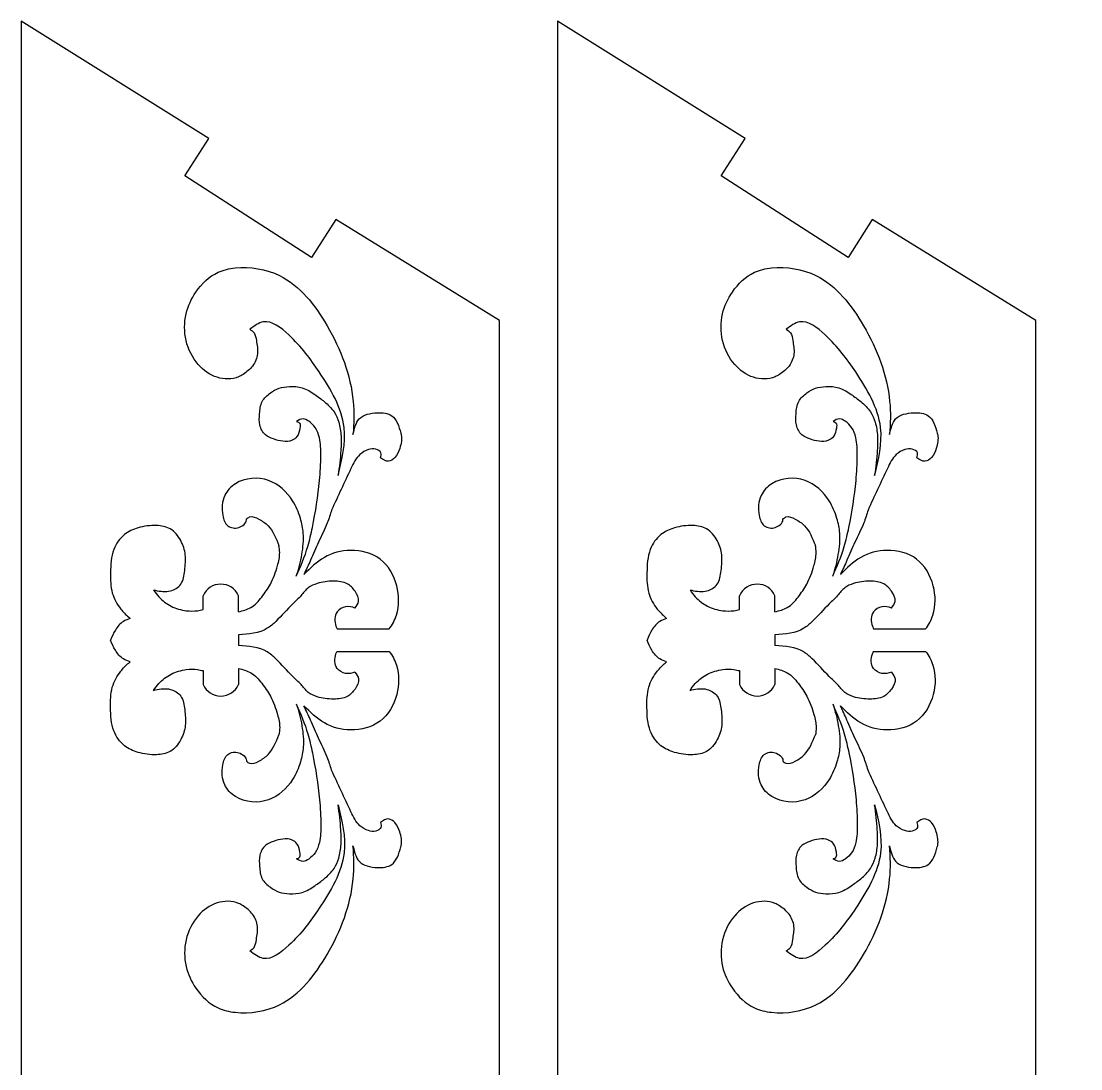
# Model space of a CAD drawing. Header units: millimetres. Extents: x -602 to -167, y 60 to 327.
# Drawn here: x -237.6 to -166.7, y 257.4 to 327.5 of the extents above; entities that cross this region are included whole.
import ezdxf

# ---------------------------------------------------------------- set-up
doc = ezdxf.new("R2010")
doc.units = ezdxf.units.MM

msp = doc.modelspace()

# ---------------------------------------------------------------- linework, layer by layer
at = {"color": 3, "linetype": 'Continuous', "lineweight": -3}
for p, q in [((-225.46, 288.104), (-225.46, 289.037)), ((-223.091, 287.957), (-223.091, 289.037)), ((-189.571, 288.104), (-189.571, 289.037)), ((-187.203, 287.957), (-187.203, 289.037)), ((-223.091, 286.414), (-223.091, 285.709)), ((-187.203, 286.414), (-187.203, 285.709)), ((-225.46, 284.019), (-225.46, 283.086)), ((-223.091, 284.166), (-223.091, 283.086)), ((-189.571, 284.019), (-189.571, 283.086)), ((-187.203, 284.166), (-187.203, 283.086))]:
    msp.add_line(p, q, dxfattribs=at)
at = {"color": 3, "lineweight": -3}
for p, q in [((-216.487, 286.811), (-213.016, 286.811)), ((-180.599, 286.811), (-177.128, 286.811)), ((-216.487, 285.311), (-213.016, 285.311)), ((-180.599, 285.311), (-177.128, 285.311))]:
    msp.add_line(p, q, dxfattribs=at)
at = {"color": 7, "linetype": 'Continuous', "lineweight": -3}
for points in [[(-205.629, 157.161), (-202.629, 157.161), (-202.629, 232.161), (-205.629, 232.161), (-205.636, 307.467), (-216.576, 314.218), (-218.203, 311.664), (-226.682, 317.136), (-225.086, 319.641), (-237.629, 327.492), (-237.629, 60.329), (-225.086, 68.18), (-226.682, 70.685), (-218.203, 76.157), (-216.576, 73.603), (-205.636, 80.354)], [(-169.74, 157.161), (-166.74, 157.161), (-166.74, 232.161), (-169.74, 232.161), (-169.748, 307.467), (-180.688, 314.218), (-182.314, 311.664), (-190.793, 317.136), (-189.197, 319.641), (-201.74, 327.492), (-201.74, 60.329), (-189.197, 68.18), (-190.793, 70.685), (-182.314, 76.157), (-180.688, 73.603), (-169.748, 80.354)]]:
    msp.add_lwpolyline(points, close=True, dxfattribs=at)
at = {"color": 3, "linetype": 'Continuous', "lineweight": -3}
for centre, start, end in [((-224.276, 288.513), 23.87179, 156.12821), ((-188.387, 288.513), 23.87179, 156.12821), ((-224.276, 283.61), 203.87179, 336.12821), ((-188.387, 283.61), 203.87179, 336.12821)]:
    msp.add_arc(centre, 1.295, start, end, dxfattribs=at)
for points, knots in [([(-222.337, 306.867), (-222.23, 306.795), (-221.968, 306.618), (-221.887, 305.981), (-221.73, 305.232), (-222.084, 304.368), (-222.636, 303.929), (-223.397, 303.494), (-224.614, 303.516), (-225.948, 304.492), (-226.731, 306.08), (-226.731, 307.878), (-225.957, 309.518), (-224.76, 310.701), (-222.717, 311.148), (-219.622, 310.641), (-216.805, 306.976), (-215.318, 303.113), (-215.356, 300.563), (-215.431, 299.823)], [0, 0, 0, 0, 0.0104551, 0.0255941, 0.0503422, 0.0750694, 0.0988631, 0.1084821, 0.1486782, 0.1913846, 0.2420154, 0.2920984, 0.336921, 0.392412, 0.4255277, 0.5099451, 0.6396652, 0.7899166, 0.8522065, 0.8522065, 0.8522065, 0.8522065]), ([(-186.449, 306.867), (-186.342, 306.795), (-186.08, 306.618), (-185.999, 305.981), (-185.842, 305.232), (-186.196, 304.368), (-186.747, 303.929), (-187.509, 303.494), (-188.725, 303.516), (-190.06, 304.492), (-190.842, 306.08), (-190.843, 307.878), (-190.069, 309.518), (-188.872, 310.701), (-186.829, 311.148), (-183.734, 310.641), (-180.917, 306.976), (-179.43, 303.113), (-179.468, 300.563), (-179.543, 299.823)], [0, 0, 0, 0, 0.0104551, 0.0255941, 0.0503422, 0.0750694, 0.0988631, 0.1084821, 0.1486782, 0.1913846, 0.2420154, 0.2920984, 0.336921, 0.392412, 0.4255277, 0.5099451, 0.6396652, 0.7899166, 0.8522065, 0.8522065, 0.8522065, 0.8522065]), ([(-216.426, 297.085), (-216.164, 298.163), (-215.572, 300.602), (-217.539, 303.892), (-219.213, 306.153), (-221.196, 307.729), (-222.043, 307.089), (-222.337, 306.867)], [0, 0, 0, 0, 0.239852, 0.542735, 0.780735, 0.9241, 1, 1, 1, 1]), ([(-180.538, 297.085), (-180.276, 298.163), (-179.684, 300.602), (-181.651, 303.892), (-183.324, 306.153), (-185.308, 307.729), (-186.155, 307.089), (-186.449, 306.867)], [0, 0, 0, 0, 0.239852, 0.542735, 0.780735, 0.9241, 1, 1, 1, 1]), ([(-219.202, 300.7), (-219.116, 300.667), (-218.921, 300.593), (-218.997, 300.139), (-219.088, 299.712), (-219.56, 299.36), (-220.146, 299.34), (-220.741, 299.515), (-221.375, 299.777), (-221.73, 300.46), (-221.686, 301.237), (-221.602, 302.068), (-221.001, 302.599), (-220.381, 302.973), (-219.632, 303.053), (-218.773, 303.028), (-218.025, 302.534), (-217.299, 302.02), (-216.69, 301.427), (-216.327, 300.602), (-216.207, 299.719), (-216.237, 298.517), (-216.345, 297.645), (-216.426, 297.085)], [0, 0, 0, 0, 0.0084563, 0.0192404, 0.0400554, 0.0540599, 0.0757216, 0.0975502, 0.1183685, 0.1440488, 0.1698501, 0.1986138, 0.2258268, 0.248207, 0.2723615, 0.3020978, 0.3344556, 0.361694, 0.3944448, 0.4200565, 0.4528112, 0.4853453, 0.5434327, 0.5434327, 0.5434327, 0.5434327]), ([(-183.314, 300.7), (-183.228, 300.667), (-183.033, 300.593), (-183.109, 300.139), (-183.199, 299.712), (-183.671, 299.36), (-184.257, 299.34), (-184.853, 299.515), (-185.487, 299.777), (-185.842, 300.46), (-185.798, 301.237), (-185.714, 302.068), (-185.112, 302.599), (-184.493, 302.973), (-183.744, 303.053), (-182.884, 303.028), (-182.137, 302.534), (-181.411, 302.02), (-180.802, 301.427), (-180.439, 300.602), (-180.318, 299.719), (-180.348, 298.517), (-180.456, 297.645), (-180.538, 297.085)], [0, 0, 0, 0, 0.0084563, 0.0192404, 0.0400554, 0.0540599, 0.0757216, 0.0975502, 0.1183685, 0.1440488, 0.1698501, 0.1986138, 0.2258268, 0.248207, 0.2723615, 0.3020978, 0.3344556, 0.361694, 0.3944448, 0.4200565, 0.4528112, 0.4853453, 0.5434327, 0.5434327, 0.5434327, 0.5434327]), ([(-215.431, 299.823), (-215.343, 300.216), (-215.154, 301.059), (-213.909, 301.35), (-212.607, 301.199), (-212.367, 300.377), (-212.229, 299.907)], [0, 0, 0, 0, 0.237638, 0.509806, 0.719427, 1, 1, 1, 1]), ([(-179.543, 299.823), (-179.455, 300.216), (-179.266, 301.059), (-178.021, 301.35), (-176.719, 301.199), (-176.478, 300.377), (-176.341, 299.907)], [0, 0, 0, 0, 0.237638, 0.509806, 0.719427, 1, 1, 1, 1]), ([(-219.224, 290.335), (-218.94, 290.992), (-218.482, 292.053), (-218.006, 294.214), (-217.675, 296.246), (-217.56, 298.26), (-217.6, 299.467), (-217.893, 300.292), (-218.318, 300.687), (-218.789, 300.955), (-219.058, 300.788), (-219.202, 300.7)], [0, 0, 0, 0, 0.182712, 0.294926, 0.565473, 0.709148, 0.810943, 0.874058, 0.925165, 0.960062, 1, 1, 1, 1]), ([(-183.336, 290.335), (-183.052, 290.992), (-182.593, 292.053), (-182.118, 294.214), (-181.787, 296.246), (-181.672, 298.26), (-181.711, 299.467), (-182.005, 300.292), (-182.43, 300.687), (-182.901, 300.955), (-183.17, 300.788), (-183.314, 300.7)], [0, 0, 0, 0, 0.182712, 0.294926, 0.565473, 0.709148, 0.810943, 0.874058, 0.925165, 0.960062, 1, 1, 1, 1]), ([(-212.229, 299.907), (-212.218, 299.875), (-212.132, 299.553), (-212.266, 298.955), (-212.515, 298.302), (-213.089, 297.917), (-213.421, 298.142), (-213.602, 298.264)], [0.7639784, 0.7639784, 0.7639784, 0.7639784, 0.7726298, 0.849561, 0.9081699, 0.9499939, 1, 1, 1, 1]), ([(-176.341, 299.907), (-176.33, 299.875), (-176.244, 299.553), (-176.378, 298.955), (-176.627, 298.302), (-177.201, 297.917), (-177.533, 298.142), (-177.714, 298.264)], [0.7639784, 0.7639784, 0.7639784, 0.7639784, 0.7726298, 0.849561, 0.9081699, 0.9499939, 1, 1, 1, 1]), ([(-213.602, 298.264), (-213.564, 298.382), (-213.478, 298.65), (-213.937, 298.905), (-214.459, 298.831), (-215.143, 298.44), (-215.861, 296.94), (-216.439, 295.69), (-216.864, 294.768)], [0, 0, 0, 0, 0.055002, 0.124699, 0.205393, 0.31474, 0.494927, 1, 1, 1, 1]), ([(-177.714, 298.264), (-177.676, 298.382), (-177.589, 298.65), (-178.049, 298.905), (-178.571, 298.831), (-179.255, 298.44), (-179.973, 296.94), (-180.55, 295.69), (-180.976, 294.768)], [0, 0, 0, 0, 0.055002, 0.124699, 0.205393, 0.31474, 0.494927, 1, 1, 1, 1]), ([(-219.224, 290.335), (-219.053, 290.806), (-218.824, 291.761), (-218.685, 293.082), (-218.936, 294.31), (-219.511, 295.669), (-220.981, 297.057), (-223.055, 296.909), (-224.193, 295.722), (-224.232, 294.61), (-223.926, 293.612), (-223.145, 293.493), (-222.832, 293.719), (-222.722, 293.799)], [0.2863783, 0.2863783, 0.2863783, 0.2863783, 0.3636521, 0.4368849, 0.4889549, 0.5549166, 0.663249, 0.7774327, 0.832549, 0.9013956, 0.941117, 0.9791487, 1, 1, 1, 1]), ([(-183.336, 290.335), (-183.164, 290.806), (-182.936, 291.761), (-182.797, 293.082), (-183.047, 294.31), (-183.622, 295.669), (-185.093, 297.057), (-187.166, 296.909), (-188.305, 295.722), (-188.344, 294.61), (-188.037, 293.612), (-187.257, 293.493), (-186.944, 293.719), (-186.833, 293.799)], [0.2863783, 0.2863783, 0.2863783, 0.2863783, 0.3636521, 0.4368849, 0.4889549, 0.5549166, 0.663249, 0.7774327, 0.832549, 0.9013956, 0.941117, 0.9791487, 1, 1, 1, 1]), ([(-222.558, 294.17), (-222.492, 294.223), (-222.255, 294.416), (-221.661, 294.151), (-220.876, 293.62), (-220.581, 292.886), (-220.384, 292.399)], [0, 0, 0, 0, 0.077334, 0.279144, 0.521603, 1, 1, 1, 1]), ([(-216.864, 294.768), (-216.943, 294.475), (-217.181, 293.74), (-217.746, 292.656), (-218.231, 291.492), (-218.562, 290.774), (-218.715, 290.461)], [0.6239658, 0.6239658, 0.6239658, 0.6239658, 0.6551904, 0.7036471, 0.7491045, 0.7849492, 0.7849492, 0.7849492, 0.7849492]), ([(-186.67, 294.17), (-186.604, 294.223), (-186.366, 294.416), (-185.773, 294.151), (-184.988, 293.62), (-184.692, 292.886), (-184.496, 292.399)], [0, 0, 0, 0, 0.077334, 0.279144, 0.521603, 1, 1, 1, 1]), ([(-180.976, 294.768), (-181.055, 294.475), (-181.292, 293.74), (-181.858, 292.656), (-182.343, 291.492), (-182.673, 290.774), (-182.826, 290.461)], [0.6239658, 0.6239658, 0.6239658, 0.6239658, 0.6551904, 0.7036471, 0.7491045, 0.7849492, 0.7849492, 0.7849492, 0.7849492]), ([(-228.77, 289.423), (-228.732, 289.414), (-228.357, 289.333), (-227.699, 289.23), (-226.81, 289.768), (-226.683, 290.762), (-226.577, 291.754), (-226.907, 292.763), (-227.566, 293.6), (-228.688, 293.797), (-229.745, 293.644), (-230.839, 293.171), (-231.599, 292.053), (-231.667, 290.645), (-231.65, 289.24), (-231.091, 288.231), (-230.598, 287.73), (-230.373, 287.538), (-230.34, 287.51)], [0.1985185, 0.1985185, 0.1985185, 0.1985185, 0.2031076, 0.2440641, 0.2772177, 0.3155843, 0.3582114, 0.3986216, 0.4415307, 0.479449, 0.5298033, 0.5708078, 0.6201198, 0.6838334, 0.7389355, 0.7880277, 0.8187197, 0.8239563, 0.8239563, 0.8239563, 0.8239563]), ([(-222.722, 293.799), (-222.639, 293.902), (-222.541, 294.022), (-222.554, 294.151), (-222.558, 294.17)], [0, 0, 0, 0, 0.02675976, 0.03139039, 0.03139039, 0.03139039, 0.03139039]), ([(-192.881, 289.423), (-192.844, 289.414), (-192.468, 289.333), (-191.811, 289.23), (-190.922, 289.768), (-190.795, 290.762), (-190.689, 291.754), (-191.018, 292.763), (-191.678, 293.6), (-192.799, 293.797), (-193.857, 293.644), (-194.951, 293.171), (-195.711, 292.053), (-195.779, 290.645), (-195.762, 289.24), (-195.202, 288.231), (-194.71, 287.73), (-194.485, 287.538), (-194.451, 287.51)], [0.1985185, 0.1985185, 0.1985185, 0.1985185, 0.2031076, 0.2440641, 0.2772177, 0.3155843, 0.3582114, 0.3986216, 0.4415307, 0.479449, 0.5298033, 0.5708078, 0.6201198, 0.6838334, 0.7389355, 0.7880277, 0.8187197, 0.8239563, 0.8239563, 0.8239563, 0.8239563]), ([(-186.833, 293.799), (-186.75, 293.902), (-186.653, 294.022), (-186.666, 294.151), (-186.67, 294.17)], [0, 0, 0, 0, 0.02675976, 0.03139039, 0.03139039, 0.03139039, 0.03139039]), ([(-223.091, 287.957), (-222.801, 288.029), (-222.178, 288.184), (-221.512, 288.951), (-220.875, 289.872), (-220.495, 290.896), (-220.299, 291.785), (-220.352, 292.239), (-220.384, 292.399)], [0, 0, 0, 0, 0.0967524, 0.2077984, 0.3229667, 0.4688046, 0.5659752, 0.6196078, 0.6196078, 0.6196078, 0.6196078]), ([(-213.016, 286.811), (-212.791, 287.079), (-212.33, 288.015), (-212.334, 289.78), (-213.429, 291.71), (-215.525, 292.248), (-217.424, 291.737), (-218.287, 290.883), (-218.715, 290.461)], [0.4087317, 0.4087317, 0.4087317, 0.4087317, 0.4661794, 0.5740348, 0.6890173, 0.8028114, 0.9023404, 1, 1, 1, 1]), ([(-187.203, 287.957), (-186.913, 288.029), (-186.29, 288.184), (-185.624, 288.951), (-184.987, 289.872), (-184.607, 290.896), (-184.411, 291.785), (-184.464, 292.239), (-184.496, 292.399)], [0, 0, 0, 0, 0.0967524, 0.2077984, 0.3229667, 0.4688046, 0.5659752, 0.6196078, 0.6196078, 0.6196078, 0.6196078]), ([(-177.128, 286.811), (-176.903, 287.079), (-176.441, 288.015), (-176.445, 289.78), (-177.54, 291.71), (-179.637, 292.248), (-181.536, 291.737), (-182.399, 290.883), (-182.826, 290.461)], [0.4087317, 0.4087317, 0.4087317, 0.4087317, 0.4661794, 0.5740348, 0.6890173, 0.8028114, 0.9023404, 1, 1, 1, 1]), ([(-215.301, 288.201), (-215.19, 288.349), (-214.926, 288.702), (-215.28, 289.367), (-215.824, 289.954), (-216.808, 290.042), (-217.695, 289.941), (-218.478, 289.593), (-218.907, 289.001), (-219.68, 288.302), (-220.356, 287.506), (-221.464, 286.534), (-222.405, 286.464), (-223.091, 286.414)], [0, 0, 0, 0, 0.049493, 0.117784, 0.186526, 0.27535, 0.381784, 0.444395, 0.512003, 0.58656, 0.742023, 0.811615, 1, 1, 1, 1]), ([(-179.413, 288.201), (-179.302, 288.349), (-179.038, 288.702), (-179.392, 289.367), (-179.935, 289.954), (-180.92, 290.042), (-181.807, 289.941), (-182.589, 289.593), (-183.019, 289.001), (-183.792, 288.302), (-184.468, 287.506), (-185.576, 286.534), (-186.516, 286.464), (-187.203, 286.414)], [0, 0, 0, 0, 0.049493, 0.117784, 0.186526, 0.27535, 0.381784, 0.444395, 0.512003, 0.58656, 0.742023, 0.811615, 1, 1, 1, 1]), ([(-228.77, 289.423), (-228.658, 289.264), (-228.348, 288.823), (-227.615, 288.273), (-226.69, 288.006), (-225.952, 287.997), (-225.584, 288.077), (-225.46, 288.104)], [0, 0, 0, 0, 0.153061, 0.424174, 0.703096, 0.900038, 1, 1, 1, 1]), ([(-192.881, 289.423), (-192.77, 289.264), (-192.46, 288.823), (-191.727, 288.273), (-190.802, 288.006), (-190.063, 287.997), (-189.695, 288.077), (-189.571, 288.104)], [0, 0, 0, 0, 0.153061, 0.424174, 0.703096, 0.900038, 1, 1, 1, 1]), ([(-215.301, 288.201), (-215.483, 288.295), (-215.953, 288.357), (-216.685, 287.96), (-216.688, 287.228), (-216.518, 286.867), (-216.487, 286.811)], [0.0615577, 0.0615577, 0.0615577, 0.0615577, 0.0960766, 0.1321564, 0.1855739, 0.1958014, 0.1958014, 0.1958014, 0.1958014]), ([(-179.413, 288.201), (-179.595, 288.295), (-180.065, 288.357), (-180.797, 287.96), (-180.8, 287.228), (-180.63, 286.867), (-180.599, 286.811)], [0.0615577, 0.0615577, 0.0615577, 0.0615577, 0.0960766, 0.1321564, 0.1855739, 0.1958014, 0.1958014, 0.1958014, 0.1958014]), ([(-230.34, 287.51), (-230.496, 287.455), (-230.904, 287.309), (-231.359, 286.761), (-231.553, 286.29), (-231.647, 286.061)], [0, 0, 0, 0, 0.242895, 0.633402, 1, 1, 1, 1]), ([(-194.451, 287.51), (-194.608, 287.455), (-195.016, 287.309), (-195.47, 286.761), (-195.665, 286.29), (-195.759, 286.061)], [0, 0, 0, 0, 0.242895, 0.633402, 1, 1, 1, 1]), ([(-230.34, 284.612), (-230.496, 284.668), (-230.904, 284.813), (-231.359, 285.361), (-231.553, 285.833), (-231.647, 286.061)], [0, 0, 0, 0, 0.242895, 0.633402, 1, 1, 1, 1]), ([(-215.301, 283.922), (-215.19, 283.773), (-214.926, 283.42), (-215.28, 282.756), (-215.824, 282.168), (-216.808, 282.08), (-217.695, 282.182), (-218.478, 282.53), (-218.907, 283.122), (-219.68, 283.82), (-220.356, 284.616), (-221.464, 285.589), (-222.405, 285.658), (-223.091, 285.709)], [0, 0, 0, 0, 0.049493, 0.117784, 0.186526, 0.27535, 0.381784, 0.444395, 0.512003, 0.58656, 0.742023, 0.811615, 1, 1, 1, 1]), ([(-194.451, 284.612), (-194.608, 284.668), (-195.016, 284.813), (-195.47, 285.361), (-195.665, 285.833), (-195.759, 286.061)], [0, 0, 0, 0, 0.242895, 0.633402, 1, 1, 1, 1]), ([(-179.413, 283.922), (-179.302, 283.773), (-179.038, 283.42), (-179.392, 282.756), (-179.935, 282.168), (-180.92, 282.08), (-181.807, 282.182), (-182.589, 282.53), (-183.019, 283.122), (-183.792, 283.82), (-184.468, 284.616), (-185.576, 285.589), (-186.516, 285.658), (-187.203, 285.709)], [0, 0, 0, 0, 0.049493, 0.117784, 0.186526, 0.27535, 0.381784, 0.444395, 0.512003, 0.58656, 0.742023, 0.811615, 1, 1, 1, 1]), ([(-213.016, 285.311), (-212.791, 285.043), (-212.33, 284.107), (-212.334, 282.342), (-213.429, 280.412), (-215.525, 279.875), (-217.424, 280.386), (-218.287, 281.239), (-218.715, 281.662)], [0.4087317, 0.4087317, 0.4087317, 0.4087317, 0.4661794, 0.5740348, 0.6890173, 0.8028114, 0.9023404, 1, 1, 1, 1]), ([(-215.301, 283.922), (-215.483, 283.828), (-215.953, 283.766), (-216.685, 284.162), (-216.688, 284.894), (-216.518, 285.256), (-216.487, 285.311)], [0.0615577, 0.0615577, 0.0615577, 0.0615577, 0.0960766, 0.1321564, 0.1855739, 0.1958014, 0.1958014, 0.1958014, 0.1958014]), ([(-177.128, 285.311), (-176.903, 285.043), (-176.441, 284.107), (-176.445, 282.342), (-177.54, 280.412), (-179.637, 279.875), (-181.536, 280.386), (-182.399, 281.239), (-182.826, 281.662)], [0.4087317, 0.4087317, 0.4087317, 0.4087317, 0.4661794, 0.5740348, 0.6890173, 0.8028114, 0.9023404, 1, 1, 1, 1]), ([(-179.413, 283.922), (-179.595, 283.828), (-180.065, 283.766), (-180.797, 284.162), (-180.8, 284.894), (-180.63, 285.256), (-180.599, 285.311)], [0.0615577, 0.0615577, 0.0615577, 0.0615577, 0.0960766, 0.1321564, 0.1855739, 0.1958014, 0.1958014, 0.1958014, 0.1958014]), ([(-228.77, 282.7), (-228.732, 282.708), (-228.357, 282.79), (-227.699, 282.893), (-226.81, 282.355), (-226.683, 281.361), (-226.577, 280.368), (-226.907, 279.36), (-227.566, 278.522), (-228.688, 278.326), (-229.745, 278.478), (-230.839, 278.951), (-231.599, 280.069), (-231.667, 281.477), (-231.65, 282.883), (-231.091, 283.891), (-230.598, 284.393), (-230.373, 284.585), (-230.34, 284.612)], [0.1985185, 0.1985185, 0.1985185, 0.1985185, 0.2031076, 0.2440641, 0.2772177, 0.3155843, 0.3582114, 0.3986216, 0.4415307, 0.479449, 0.5298033, 0.5708078, 0.6201198, 0.6838334, 0.7389355, 0.7880277, 0.8187197, 0.8239563, 0.8239563, 0.8239563, 0.8239563]), ([(-192.881, 282.7), (-192.844, 282.708), (-192.468, 282.79), (-191.811, 282.893), (-190.922, 282.355), (-190.795, 281.361), (-190.689, 280.368), (-191.018, 279.36), (-191.678, 278.522), (-192.799, 278.326), (-193.857, 278.478), (-194.951, 278.951), (-195.711, 280.069), (-195.779, 281.477), (-195.762, 282.883), (-195.202, 283.891), (-194.71, 284.393), (-194.485, 284.585), (-194.451, 284.612)], [0.1985185, 0.1985185, 0.1985185, 0.1985185, 0.2031076, 0.2440641, 0.2772177, 0.3155843, 0.3582114, 0.3986216, 0.4415307, 0.479449, 0.5298033, 0.5708078, 0.6201198, 0.6838334, 0.7389355, 0.7880277, 0.8187197, 0.8239563, 0.8239563, 0.8239563, 0.8239563]), ([(-228.77, 282.7), (-228.658, 282.859), (-228.348, 283.299), (-227.615, 283.85), (-226.69, 284.116), (-225.952, 284.126), (-225.584, 284.046), (-225.46, 284.019)], [0, 0, 0, 0, 0.153061, 0.424174, 0.703096, 0.900038, 1, 1, 1, 1]), ([(-223.091, 284.166), (-222.801, 284.094), (-222.178, 283.939), (-221.512, 283.172), (-220.875, 282.25), (-220.495, 281.227), (-220.299, 280.338), (-220.352, 279.883), (-220.384, 279.723)], [0, 0, 0, 0, 0.0967524, 0.2077984, 0.3229667, 0.4688046, 0.5659752, 0.6196078, 0.6196078, 0.6196078, 0.6196078]), ([(-192.881, 282.7), (-192.77, 282.859), (-192.46, 283.299), (-191.727, 283.85), (-190.802, 284.116), (-190.063, 284.126), (-189.695, 284.046), (-189.571, 284.019)], [0, 0, 0, 0, 0.153061, 0.424174, 0.703096, 0.900038, 1, 1, 1, 1]), ([(-187.203, 284.166), (-186.913, 284.094), (-186.29, 283.939), (-185.624, 283.172), (-184.987, 282.25), (-184.607, 281.227), (-184.411, 280.338), (-184.464, 279.883), (-184.496, 279.723)], [0, 0, 0, 0, 0.0967524, 0.2077984, 0.3229667, 0.4688046, 0.5659752, 0.6196078, 0.6196078, 0.6196078, 0.6196078]), ([(-219.224, 281.787), (-219.053, 281.316), (-218.824, 280.361), (-218.685, 279.04), (-218.936, 277.812), (-219.511, 276.453), (-220.981, 275.066), (-223.055, 275.214), (-224.193, 276.401), (-224.232, 277.512), (-223.926, 278.511), (-223.145, 278.629), (-222.832, 278.403), (-222.722, 278.323)], [0.2863783, 0.2863783, 0.2863783, 0.2863783, 0.3636521, 0.4368849, 0.4889549, 0.5549166, 0.663249, 0.7774327, 0.832549, 0.9013956, 0.941117, 0.9791487, 1, 1, 1, 1]), ([(-219.224, 281.787), (-218.94, 281.13), (-218.482, 280.07), (-218.006, 277.908), (-217.675, 275.876), (-217.56, 273.862), (-217.6, 272.655), (-217.893, 271.83), (-218.318, 271.436), (-218.789, 271.167), (-219.058, 271.334), (-219.202, 271.423)], [0, 0, 0, 0, 0.182712, 0.294926, 0.565473, 0.709148, 0.810943, 0.874058, 0.925165, 0.960062, 1, 1, 1, 1]), ([(-216.864, 277.354), (-216.943, 277.647), (-217.181, 278.383), (-217.746, 279.466), (-218.231, 280.63), (-218.562, 281.348), (-218.715, 281.662)], [0.6239658, 0.6239658, 0.6239658, 0.6239658, 0.6551904, 0.7036471, 0.7491045, 0.7849492, 0.7849492, 0.7849492, 0.7849492]), ([(-183.336, 281.787), (-183.164, 281.316), (-182.936, 280.361), (-182.797, 279.04), (-183.047, 277.812), (-183.622, 276.453), (-185.093, 275.066), (-187.166, 275.214), (-188.305, 276.401), (-188.344, 277.512), (-188.037, 278.511), (-187.257, 278.629), (-186.944, 278.403), (-186.833, 278.323)], [0.2863783, 0.2863783, 0.2863783, 0.2863783, 0.3636521, 0.4368849, 0.4889549, 0.5549166, 0.663249, 0.7774327, 0.832549, 0.9013956, 0.941117, 0.9791487, 1, 1, 1, 1]), ([(-183.336, 281.787), (-183.052, 281.13), (-182.593, 280.07), (-182.118, 277.908), (-181.787, 275.876), (-181.672, 273.862), (-181.711, 272.655), (-182.005, 271.83), (-182.43, 271.436), (-182.901, 271.167), (-183.17, 271.334), (-183.314, 271.423)], [0, 0, 0, 0, 0.182712, 0.294926, 0.565473, 0.709148, 0.810943, 0.874058, 0.925165, 0.960062, 1, 1, 1, 1]), ([(-180.976, 277.354), (-181.055, 277.647), (-181.292, 278.383), (-181.858, 279.466), (-182.343, 280.63), (-182.673, 281.348), (-182.826, 281.662)], [0.6239658, 0.6239658, 0.6239658, 0.6239658, 0.6551904, 0.7036471, 0.7491045, 0.7849492, 0.7849492, 0.7849492, 0.7849492]), ([(-222.558, 277.952), (-222.492, 277.899), (-222.255, 277.707), (-221.661, 277.971), (-220.876, 278.503), (-220.581, 279.236), (-220.384, 279.723)], [0, 0, 0, 0, 0.077334, 0.279144, 0.521603, 1, 1, 1, 1]), ([(-186.67, 277.952), (-186.604, 277.899), (-186.366, 277.707), (-185.773, 277.971), (-184.988, 278.503), (-184.692, 279.236), (-184.496, 279.723)], [0, 0, 0, 0, 0.077334, 0.279144, 0.521603, 1, 1, 1, 1]), ([(-222.722, 278.323), (-222.639, 278.22), (-222.541, 278.1), (-222.554, 277.971), (-222.558, 277.952)], [0, 0, 0, 0, 0.02675976, 0.03139039, 0.03139039, 0.03139039, 0.03139039]), ([(-186.833, 278.323), (-186.75, 278.22), (-186.653, 278.1), (-186.666, 277.971), (-186.67, 277.952)], [0, 0, 0, 0, 0.02675976, 0.03139039, 0.03139039, 0.03139039, 0.03139039]), ([(-213.602, 273.858), (-213.564, 273.74), (-213.478, 273.473), (-213.937, 273.218), (-214.459, 273.291), (-215.143, 273.682), (-215.861, 275.182), (-216.439, 276.433), (-216.864, 277.354)], [0, 0, 0, 0, 0.055002, 0.124699, 0.205393, 0.31474, 0.494927, 1, 1, 1, 1]), ([(-177.714, 273.858), (-177.676, 273.74), (-177.589, 273.473), (-178.049, 273.218), (-178.571, 273.291), (-179.255, 273.682), (-179.973, 275.182), (-180.55, 276.433), (-180.976, 277.354)], [0, 0, 0, 0, 0.055002, 0.124699, 0.205393, 0.31474, 0.494927, 1, 1, 1, 1]), ([(-216.426, 275.038), (-216.164, 273.96), (-215.572, 271.52), (-217.539, 268.23), (-219.213, 265.97), (-221.196, 264.393), (-222.043, 265.034), (-222.337, 265.256)], [0, 0, 0, 0, 0.239852, 0.542735, 0.780735, 0.9241, 1, 1, 1, 1]), ([(-219.202, 271.423), (-219.116, 271.455), (-218.921, 271.529), (-218.997, 271.984), (-219.088, 272.41), (-219.56, 272.762), (-220.146, 272.783), (-220.741, 272.607), (-221.375, 272.345), (-221.73, 271.662), (-221.686, 270.885), (-221.602, 270.055), (-221.001, 269.523), (-220.381, 269.15), (-219.632, 269.069), (-218.773, 269.094), (-218.025, 269.588), (-217.299, 270.103), (-216.69, 270.696), (-216.327, 271.52), (-216.207, 272.404), (-216.237, 273.605), (-216.345, 274.478), (-216.426, 275.038)], [0, 0, 0, 0, 0.0084563, 0.0192404, 0.0400554, 0.0540599, 0.0757216, 0.0975502, 0.1183685, 0.1440488, 0.1698501, 0.1986138, 0.2258268, 0.248207, 0.2723615, 0.3020978, 0.3344556, 0.361694, 0.3944448, 0.4200565, 0.4528112, 0.4853453, 0.5434327, 0.5434327, 0.5434327, 0.5434327]), ([(-180.538, 275.038), (-180.276, 273.96), (-179.684, 271.52), (-181.651, 268.23), (-183.324, 265.97), (-185.308, 264.393), (-186.155, 265.034), (-186.449, 265.256)], [0, 0, 0, 0, 0.239852, 0.542735, 0.780735, 0.9241, 1, 1, 1, 1]), ([(-183.314, 271.423), (-183.228, 271.455), (-183.033, 271.529), (-183.109, 271.984), (-183.199, 272.41), (-183.671, 272.762), (-184.257, 272.783), (-184.853, 272.607), (-185.487, 272.345), (-185.842, 271.662), (-185.798, 270.885), (-185.714, 270.055), (-185.112, 269.523), (-184.493, 269.15), (-183.744, 269.069), (-182.884, 269.094), (-182.137, 269.588), (-181.411, 270.103), (-180.802, 270.696), (-180.439, 271.52), (-180.318, 272.404), (-180.348, 273.605), (-180.456, 274.478), (-180.538, 275.038)], [0, 0, 0, 0, 0.0084563, 0.0192404, 0.0400554, 0.0540599, 0.0757216, 0.0975502, 0.1183685, 0.1440488, 0.1698501, 0.1986138, 0.2258268, 0.248207, 0.2723615, 0.3020978, 0.3344556, 0.361694, 0.3944448, 0.4200565, 0.4528112, 0.4853453, 0.5434327, 0.5434327, 0.5434327, 0.5434327]), ([(-212.229, 272.216), (-212.218, 272.248), (-212.132, 272.569), (-212.266, 273.167), (-212.515, 273.82), (-213.089, 274.206), (-213.421, 273.981), (-213.602, 273.858)], [0.7639784, 0.7639784, 0.7639784, 0.7639784, 0.7726298, 0.849561, 0.9081699, 0.9499939, 1, 1, 1, 1]), ([(-176.341, 272.216), (-176.33, 272.248), (-176.244, 272.569), (-176.378, 273.167), (-176.627, 273.82), (-177.201, 274.206), (-177.533, 273.981), (-177.714, 273.858)], [0.7639784, 0.7639784, 0.7639784, 0.7639784, 0.7726298, 0.849561, 0.9081699, 0.9499939, 1, 1, 1, 1]), ([(-222.337, 265.256), (-222.23, 265.328), (-221.968, 265.505), (-221.887, 266.142), (-221.73, 266.89), (-222.084, 267.755), (-222.636, 268.193), (-223.397, 268.628), (-224.614, 268.606), (-225.948, 267.631), (-226.731, 266.042), (-226.731, 264.244), (-225.957, 262.604), (-224.76, 261.421), (-222.717, 260.974), (-219.622, 261.481), (-216.805, 265.146), (-215.318, 269.009), (-215.356, 271.559), (-215.431, 272.299)], [0, 0, 0, 0, 0.0104551, 0.0255941, 0.0503422, 0.0750694, 0.0988631, 0.1084821, 0.1486782, 0.1913846, 0.2420154, 0.2920984, 0.336921, 0.392412, 0.4255277, 0.5099451, 0.6396652, 0.7899166, 0.8522065, 0.8522065, 0.8522065, 0.8522065]), ([(-215.431, 272.299), (-215.343, 271.906), (-215.154, 271.063), (-213.909, 270.773), (-212.607, 270.924), (-212.367, 271.745), (-212.229, 272.216)], [0, 0, 0, 0, 0.237638, 0.509806, 0.719427, 1, 1, 1, 1]), ([(-186.449, 265.256), (-186.342, 265.328), (-186.08, 265.505), (-185.999, 266.142), (-185.842, 266.89), (-186.196, 267.755), (-186.747, 268.193), (-187.509, 268.628), (-188.725, 268.606), (-190.06, 267.631), (-190.842, 266.042), (-190.843, 264.244), (-190.069, 262.604), (-188.872, 261.421), (-186.829, 260.974), (-183.734, 261.481), (-180.917, 265.146), (-179.43, 269.009), (-179.468, 271.559), (-179.543, 272.299)], [0, 0, 0, 0, 0.0104551, 0.0255941, 0.0503422, 0.0750694, 0.0988631, 0.1084821, 0.1486782, 0.1913846, 0.2420154, 0.2920984, 0.336921, 0.392412, 0.4255277, 0.5099451, 0.6396652, 0.7899166, 0.8522065, 0.8522065, 0.8522065, 0.8522065]), ([(-179.543, 272.299), (-179.455, 271.906), (-179.266, 271.063), (-178.021, 270.773), (-176.719, 270.924), (-176.478, 271.745), (-176.341, 272.216)], [0, 0, 0, 0, 0.237638, 0.509806, 0.719427, 1, 1, 1, 1])]:
    msp.add_open_spline(points, degree=3, knots=knots, dxfattribs=at)

doc.saveas('drawing.dxf')
